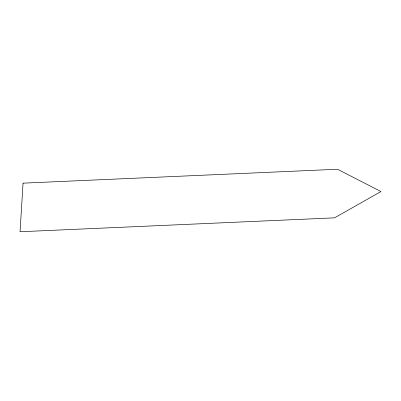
<?xml version="1.0" encoding="UTF-8"?>
<svg xmlns="http://www.w3.org/2000/svg" width="401" height="401" viewBox="0 0 401 401"><rect width="100%" height="100%" fill="white"/><g stroke="black" fill="none" stroke-linecap="round" stroke-linejoin="round"><path stroke-width="0.6" d="M23.057 183.157L20.05 231.748L334.524 217.843L380.95 191.563L337.527 169.252L23.057 183.157"/></g></svg>
